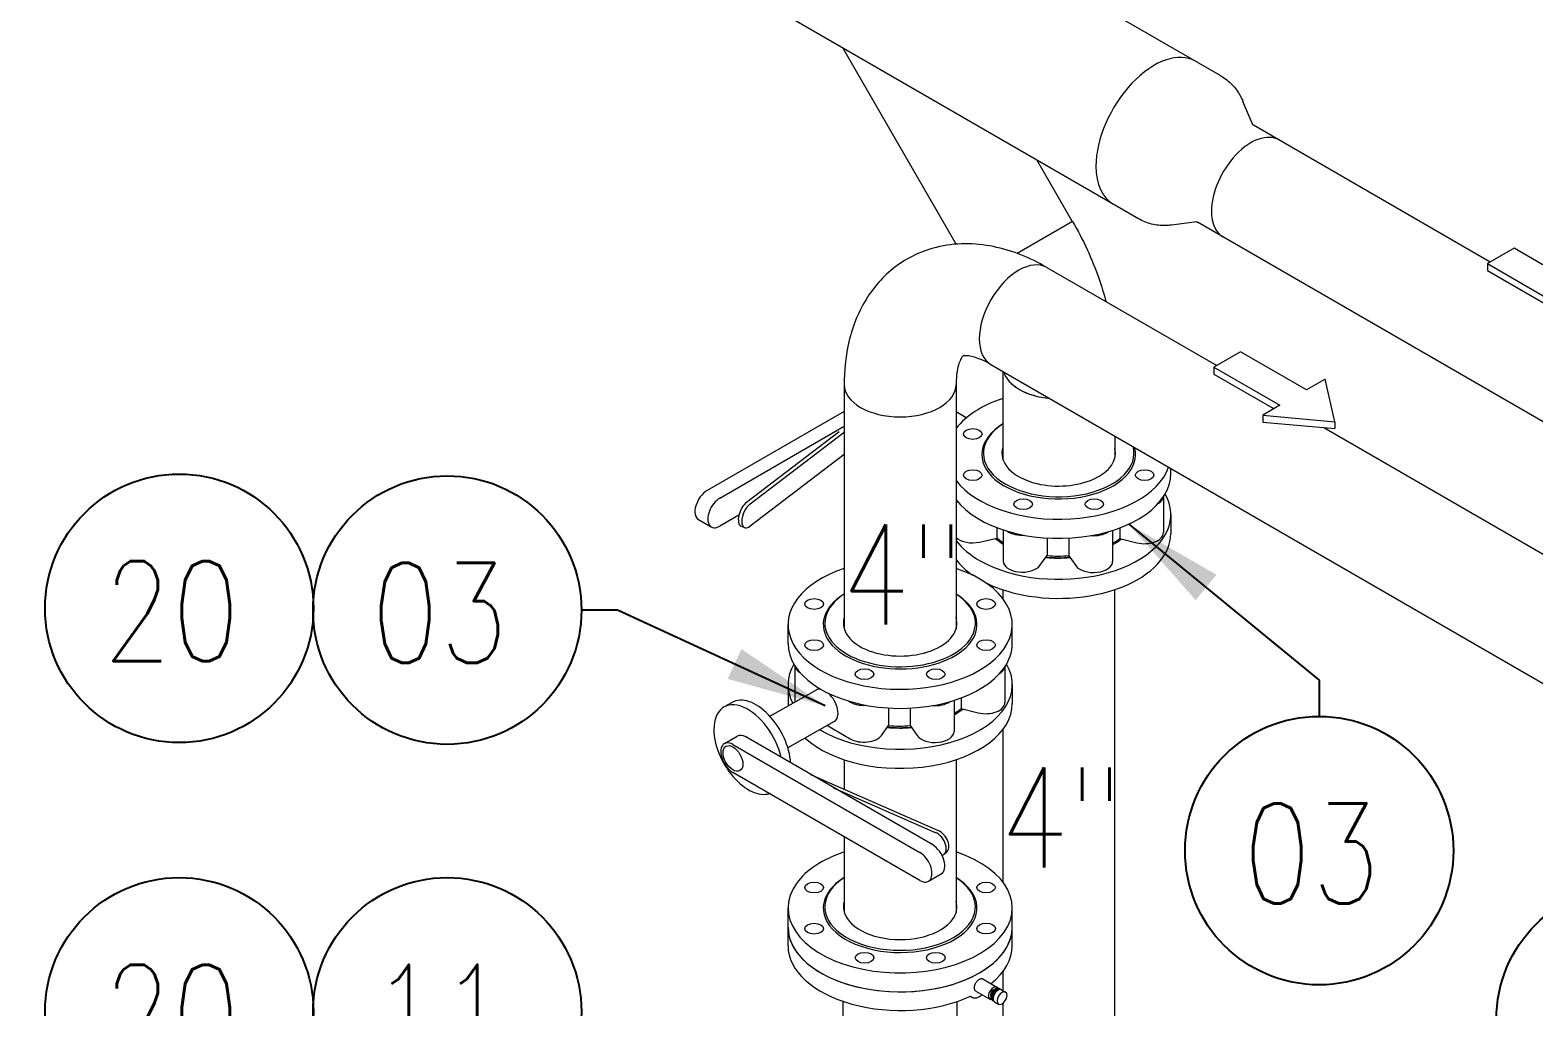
# Model space of a CAD drawing. Header units: millimetres. Extents: x -312439 to 477422, y -331570 to 212570.
# Drawn here: x 348644 to 350525, y 142040 to 143262 of the extents above; entities that cross this region are included whole.
import ezdxf

# ---------------------------------------------------------------- set-up
doc = ezdxf.new("R2010")
doc.units = ezdxf.units.MM
doc.layers.add('ARCONDTEXTO', color=4, linetype='Continuous')
doc.layers.add('TEXTO FORMATO', color=4, linetype='Continuous')
doc.styles.add('ROMAND', font='ROMAND.SHX')
doc.styles.add('ROMANS', font='romans.shx', dxfattribs={"height": 187.5})
doc.dimstyles.new('1-50 (MILIMETRO)', dxfattribs={"dimscale": 0, "dimtxt": 125, "dimasz": 125, "dimexe": 100, "dimexo": 100, "dimgap": 50, "dimtad": 0, "dimdec": 0, "dimzin": 0, "dimdsep": 46, "dimtxsty": 'ROMAND', "dimcen": -390, "dimclrd": 1, "dimclre": 1, "dimclrt": 3, "dimadec": 0, "dimazin": 0, "dimtfac": 1, "dimtdec": 0, "dimtix": 1, "dimtmove": 2, "dimatfit": 2, "dimfxl": 1, "dimtvp": 1, "dimtolj": 1, "dimtzin": 0, "dimarcsym": 0})

msp = doc.modelspace()

# ---------------------------------------------------------------- linework, layer by layer
at = {"color": 5, "linetype": 'Continuous', "lineweight": 0, "extrusion": (4.44089e-16, 0.816497, 0.57735)}
for p, q in [((350030.086, 143025.799), (346218.902, 145226.187)), ((350133.148, 143204.308), (349416.966, 143617.796)), ((349801.995, 142993.975), (349660.389, 143239.244)), ((350173.206, 143143.098), (350160.8, 143172.477)), ((350470.038, 142971.621), (350173.982, 143142.549)), ((349947.416, 143022.076), (349902.856, 143099.255)), ((349947.741, 143022.264), (349878.507, 142982.291)), ((350103.125, 143021.714), (350071.479, 143017.768)), ((353818.315, 140876.848), (350103.988, 143021.316)), ((349915.445, 142964.816), (350127.918, 142842.144)), ((349845.451, 142843.582), (353352.578, 140818.741)), ((349860.619, 142834.825), (349860.619, 142724.569)), ((349661.974, 142818.474), (349661.974, 142513.078)), ((349801.962, 142818.474), (349801.962, 142513.078)), ((350000.607, 142754.003), (350000.607, 142726.766)), ((350261.972, 142764.748), (353422.573, 140939.975)), ((350000.282, 142561.99), (350000.282, 141668.202)), ((349799.463, 142405.515), (349799.951, 142405.797)), ((349860.294, 142386.998), (349860.294, 142196.665)), ((349661.974, 142349.49), (349661.974, 142312.571)), ((349801.962, 142349.49), (349801.962, 142158.62)), ((349661.974, 142253.291), (349661.974, 142158.62)), ((349860.294, 142084.354), (349860.294, 142061.191)), ((349860.294, 142044.796), (349860.294, 141994.106))]:
    msp.add_line(p, q, dxfattribs=at)
at = {"color": 1, "linetype": 'Continuous', "lineweight": 0, "extrusion": (4.44089e-16, 0.816497, 0.57735)}
for p, q in [((350499.828, 142988.821), (350466.611, 142969.643)), ((350582.377, 142941.161), (350499.828, 142988.821)), ((350466.611, 142969.643), (350549.16, 142921.983)), ((350466.611, 142969.643), (350466.611, 142961.1)), ((350466.611, 142961.1), (350541.762, 142917.712))]:
    msp.add_line(p, q, dxfattribs=at)
at = {"color": 4, "linetype": 'Continuous', "lineweight": 0, "extrusion": (4.44089e-16, 0.816497, 0.57735)}
for p, q in [((350157.708, 142859.344), (350124.492, 142840.166)), ((350240.257, 142811.684), (350157.708, 142859.344)), ((350124.492, 142840.166), (350207.041, 142792.506)), ((350124.492, 142840.166), (350124.492, 142831.623)), ((350124.492, 142831.623), (350199.642, 142788.235)), ((350263.746, 142825.245), (350240.257, 142811.684)), ((350275.678, 142772.056), (350263.746, 142825.245)), ((350207.041, 142792.506), (350185.67, 142780.168)), ((349661.974, 142784.857), (349490.45, 142685.828)), ((349814.649, 142776.774), (349801.962, 142784.228)), ((350185.67, 142780.168), (350275.678, 142772.056)), ((350185.67, 142780.168), (350185.67, 142771.625)), ((350275.678, 142772.056), (350275.678, 142763.513)), ((349506.48, 142676.572), (349661.974, 142766.347)), ((349655.76, 142759.259), (349539.916, 142671.171)), ((349544.209, 142669.289), (349661.974, 142758.838)), ((350185.67, 142771.625), (350275.678, 142763.513)), ((349661.974, 142730.838), (349544.209, 142641.289)), ((350070.521, 142707.174), (350070.521, 142713.638)), ((350061.298, 142678.297), (350061.298, 142633.326)), ((349479.733, 142649.766), (349495.764, 142640.511)), ((349530.366, 142655.363), (349506.48, 142641.572)), ((349533.032, 142641.467), (349537.325, 142639.585)), ((350070.521, 142655.947), (350070.521, 142632.147)), ((349831.366, 142621.611), (349852.903, 142626.635)), ((349852.903, 142639.654), (349852.903, 142626.635)), ((349860.917, 142636.81), (349860.917, 142597.739)), ((349915.91, 142626.637), (349915.91, 142604.69)), ((349943.004, 142626.544), (349943.004, 142604.554)), ((349997.783, 142636.205), (349997.783, 142597.29)), ((350006.665, 142639.272), (350006.665, 142625.86)), ((350006.665, 142625.86), (350028.004, 142620.63)), ((349906.834, 142592.345), (349915.91, 142604.69)), ((349943.004, 142604.554), (349951.688, 142592.144)), ((349997.783, 142618.015), (349998.271, 142618.297)), ((349860.294, 142561.99), (349860.294, 142551.123)), ((349591.735, 142494.674), (349591.735, 142518.474)), ((349872.201, 142494.674), (349872.201, 142518.474)), ((349600.18, 142467.001), (349600.18, 142421.91)), ((349862.978, 142465.797), (349862.978, 142420.826)), ((349627.108, 142436.614), (349569.186, 142403.751)), ((349591.735, 142443.447), (349591.735, 142419.647)), ((349872.201, 142443.447), (349872.201, 142419.647)), ((349521.87, 142421.194), (349511.681, 142415.413)), ((349669.6, 142421.478), (349667.288, 142422.837)), ((349799.463, 142423.705), (349799.463, 142384.79)), ((349808.345, 142426.772), (349808.345, 142413.36)), ((349649.528, 142397.098), (349591.606, 142364.235)), ((349717.591, 142414.137), (349717.591, 142392.19)), ((349744.684, 142414.044), (349744.684, 142392.054)), ((349808.345, 142413.36), (349829.684, 142408.13)), ((349512.1, 142369.695), (349528.13, 142378.95)), ((349772.674, 142242.888), (349538.847, 142377.888)), ((349641.018, 142392.27), (349669.6, 142375.478)), ((349708.515, 142379.845), (349717.591, 142392.19)), ((349744.684, 142392.054), (349753.386, 142379.619)), ((349522.816, 142368.633), (349756.643, 142233.633)), ((349756.643, 142198.633), (349522.816, 142333.633)), ((349779.227, 142261.171), (349620.461, 142330.769)), ((349648.577, 142314.536), (349775.967, 142258.692)), ((349786.346, 142231.044), (349789.606, 142233.522)), ((349767.36, 142197.572), (349783.39, 142206.827)), ((349591.735, 142117.003), (349591.735, 142164.016)), ((349872.201, 142117.003), (349872.201, 142164.016)), ((349826.665, 142060.365), (349844.34, 142050.161)), ((349835.398, 142075.491), (349853.073, 142065.286)), ((349853.664, 142061.106), (349854.476, 142061.575)), ((349855.713, 142063.614), (349856.615, 142063.094)), ((349858.874, 142062.011), (349863.922, 142059.096)), ((349660.577, 142011.232), (349660.577, 142047.317)), ((349803.36, 142009.619), (349803.36, 142047.317)), ((349819.72, 142053.85), (349821.802, 142052.648)), ((349819.72, 142053.85), (349821.802, 142052.648)), ((349847.108, 142048.71), (349848.009, 142048.189)), ((349848.256, 142051.738), (349848.256, 142050.801)), ((349850.077, 142046.775), (349855.125, 142043.86))]:
    msp.add_line(p, q, dxfattribs=at)
at = {"color": 5, "linetype": 'Continuous', "lineweight": 0}
for centre, major_axis, start_param, end_param in [((350049.809, 143133.418), (51.531, 89.255), 0, 2.35619449), ((350170.793, 143063.568), (-34.997, -60.617), 3.14159265, 5.49778714), ((350170.793, 143063.568), (34.997, 60.617), 0, 2.35619449), ((350049.809, 143133.418), (51.531, 89.255), 2.35619449, 3.14159265), ((350170.793, 143063.568), (-34.997, -60.617), 5.49778714, 6.28318531), ((350170.793, 143063.568), (34.997, 60.617), 2.35619449, 3.14159265), ((349880.448, 142904.199), (34.997, 60.617), 0, 3.14159265), ((349930.613, 142840.925), (69.994, 0), 3.30693061, 3.92699082), ((349930.613, 142840.925), (-69.994, 0), 0.16533796, 1.40545837), ((349731.968, 142818.474), (-69.994, 0), 0, 3.14159265), ((349930.613, 142840.925), (69.994, 0), 3.92699082, 4.54705102), ((349930.288, 142732.574), (71.035, 0), 2.94514429, 4.3196899), ((349930.288, 142732.574), (71.035, 0), 4.3196899, 6.42526492), ((349731.968, 142520.074), (71.035, 0), 2.97018023, 6.45459773), ((349731.968, 142445.047), (96.142, 0), 5.4906313, 5.49778714)]:
    msp.add_ellipse(centre, major_axis=major_axis, ratio=0.57735027, start_param=start_param, end_param=end_param, dxfattribs=at)
at = {"color": 4, "linetype": 'Continuous', "lineweight": 0}
for centre, major_axis, ratio, start_param, end_param in [((349930.288, 142730.974), (140.233, 0), 0.57735027, 2.09071232, 2.72651975), ((349930.288, 142730.974), (-96.142, 0), 0.57735027, 5.5229043, 9.58445996), ((349930.288, 142732.574), (-94.183, 0), 0.57735027, 5.54504237, 9.57776052), ((349930.288, 142730.974), (140.233, 0), 0.57735027, 3.55666556, 6.08699232), ((349930.288, 142707.174), (-140.233, 0), 0.57735027, 0.4150729, 3.14159265), ((349490.45, 142668.328), (-10.717, -18.562), 0.57735027, 3.92699082, 6.28318531), ((349930.288, 142655.947), (-140.233, 0), 0.57735027, 1.17809725, 3.46347913), ((350037.389, 142679.326), (23.909, 0), 0.57735027, 5.52075839, 6.19932215), ((349506.48, 142659.072), (10.717, 18.562), 0.57735027, 0.78539816, 3.92699082), ((349539.916, 142657.171), (-6.884, -15.704), 0.49374699, 3.86764395, 6.28318531), ((349544.209, 142655.289), (6.884, 15.704), 0.49374699, 0.7260513, 3.86764395), ((349822.409, 142680.41), (-23.909, 0), 0.57735027, 0.54485117, 0.7384428), ((349822.409, 142634.41), (-23.909, 0), 0.57735027, 0.54485117, 1.95477066), ((349930.288, 142655.947), (-140.233, 0), 0.57735027, 0.4150729, 1.17809725), ((349930.288, 142657.547), (-96.142, 0), 0.57735027, 0.60048739, 0.76476867), ((349930.288, 142659.574), (-96.142, 0), 0.57735027, 0.63529249, 0.76476867), ((349884.826, 142643.739), (-23.909, 0), 0.57735027, 0.66582243, 1.69113205), ((349930.288, 142632.147), (140.233, 0), 0.57735027, 4.3196899, 6.28318531), ((349973.874, 142643.29), (-23.909, 0), 0.57735027, 1.43157265, 2.46050589), ((349920.887, 142664.325), (108.613, 0), 0.57735027, 5.49902647, 5.62281501), ((349930.288, 142657.547), (-96.142, 0), 0.57735027, 2.34903865, 2.52340233), ((350037.389, 142633.326), (23.909, 0), 0.57735027, 4.30900682, 6.28318531), ((349930.288, 142657.547), (-96.142, 0), 0.57735027, 1.4059879, 1.71754587), ((349930.288, 142659.574), (96.142, 0), 0.57735027, 4.56228331, 4.8450414), ((349731.968, 142518.474), (140.233, 0), 0.57735027, 2.09338692, 5.89048623), ((349930.288, 142632.147), (140.233, 0), 0.57735027, 3.55666556, 3.83844055), ((349731.968, 142518.474), (140.233, 0), 0.57735027, 5.89048623, 7.33139104), ((349884.826, 142597.739), (23.909, 0), 0.57735027, 3.14159265, 5.88176147), ((349930.288, 142655.947), (94.183, 0), 0.57735027, 4.54077661, 4.86544352), ((349973.874, 142597.29), (23.909, 0), 0.57735027, 3.52360866, 6.28318531), ((349930.288, 142632.147), (140.233, 0), 0.57735027, 4.00829368, 4.3196899), ((349731.968, 142518.474), (96.142, 0), 0.57735027, 2.38623365, 5.89048623), ((349731.968, 142520.074), (94.183, 0), 0.57735027, 2.4085964, 5.89048623), ((349731.968, 142518.474), (96.142, 0), 0.57735027, 5.89048623, 7.03854431), ((349731.968, 142520.074), (94.183, 0), 0.57735027, 5.89048623, 7.01618156), ((349731.968, 142494.674), (140.233, 0), 0.57735027, 3.14159265, 5.89048623), ((349731.968, 142494.674), (140.233, 0), 0.57735027, 5.89048623, 6.28318531), ((349731.968, 142443.447), (-140.233, 0), 0.57735027, 5.96129884, 6.57744992), ((349624.089, 142467.91), (-23.909, 0), 0.57735027, 0.07325827, 0.73845409), ((349731.968, 142443.447), (-140.233, 0), 0.57735027, 0.77293836, 3.46347913), ((349839.069, 142466.826), (23.909, 0), 0.57735027, 5.52075839, 6.19932215), ((349638.318, 142416.856), (11.21, -19.758), 0.57229596, 2.72511373, 3.14159265), ((349541.9, 142362.151), (-30.219, 53.262), 0.57229596, 4.22328271, 7.07290387), ((349552.09, 142367.932), (30.219, -53.262), 0.57229596, 0.84465523, 3.14159265), ((349731.968, 142419.647), (-140.233, 0), 0.57735027, 0, 0.0376319), ((349624.089, 142421.91), (-23.909, 0), 0.57735027, 0, 0.04072519), ((349731.968, 142419.647), (-140.233, 0), 0.57735027, 0.56162023, 3.14159265), ((349638.318, 142416.856), (11.21, -19.758), 0.57229596, 0, 2.09969359), ((349686.506, 142431.239), (-23.909, 0), 0.57735027, 0.78539816, 1.69113205), ((349775.554, 142430.79), (-23.909, 0), 0.57735027, 1.43157265, 2.46050589), ((349839.069, 142420.826), (23.909, 0), 0.57735027, 4.30900682, 6.28318531), ((349731.968, 142447.074), (96.142, 0), 0.57735027, 5.4906313, 5.63043956), ((349731.968, 142445.047), (96.142, 0), 0.57735027, 5.49778714, 5.66499498), ((349541.9, 142362.151), (-30.219, 53.262), 0.57229596, 0.78971856, 3.02809865), ((349538.847, 142360.388), (-10.717, 18.562), 0.57735027, 5.49778714, 6.28318531), ((349541.9, 142362.151), (-8.773, 15.195), 0.57735027, 5.49778714, 5.71977323), ((349686.506, 142385.239), (23.909, 0), 0.57735027, 3.92699082, 5.88176147), ((349731.968, 142443.447), (94.183, 0), 0.57735027, 4.54077661, 4.86544342), ((349731.968, 142445.047), (96.142, 0), 0.57735027, 4.54758055, 4.85913845), ((349731.968, 142447.074), (96.142, 0), 0.57735027, 4.56228331, 4.8450414), ((349775.554, 142384.79), (23.909, 0), 0.57735027, 3.52556698, 6.28318531), ((349522.816, 142351.133), (-10.717, 18.562), 0.57735027, 5.49778714, 8.6393798), ((349775.967, 142244.692), (10.379, -13.649), 0.65029269, 6.07433753, 8.56148387), ((349779.227, 142247.171), (10.379, -13.649), 0.65029269, 0, 2.27829856), ((349731.968, 142164.016), (-140.233, 0), 0.57735027, 5.89124521, 10.47298369), ((349731.968, 142164.016), (-140.233, 0), 0.57735027, 5.23497958, 5.89124521), ((349756.643, 142216.133), (10.717, -18.562), 0.57735027, 5.49778714, 8.6393798), ((349772.674, 142225.388), (10.717, -18.562), 0.57735027, 0, 2.35619449), ((349731.968, 142164.016), (-96.142, 0), 0.57735027, 5.89124521, 10.18013696), ((349731.968, 142165.616), (-94.183, 0), 0.57735027, 5.89124521, 10.15777421), ((349731.968, 142164.016), (-96.142, 0), 0.57735027, 5.52782631, 5.89124521), ((349731.968, 142165.616), (-94.183, 0), 0.57735027, 5.55018906, 5.89124521), ((349731.968, 142165.616), (-71.035, 0), 0.57735027, 6.11177289, 9.03283786), ((349731.968, 142165.616), (-71.035, 0), 0.57735027, 2.74965256, 3.31300507), ((349731.968, 142140.216), (-140.233, 0), 0.57735027, 0, 3.14159265), ((349731.968, 142140.216), (140.233, 0), 0.57735027, 3.14159265, 5.49778714), ((349731.968, 142140.216), (140.233, 0), 0.57735027, 5.49778714, 6.28318531), ((349731.968, 142117.003), (140.233, 0), 0.57735027, 3.14159265, 5.39189999), ((349731.968, 142117.003), (140.233, 0), 0.57735027, 5.65744055, 6.28318531), ((349848.706, 142057.723), (-4.366, -7.563), 0.57735027, 3.92699082, 6.62275351), ((349851.411, 142056.162), (-4.303, -7.452), 0.57735027, 3.92699082, 6.28318531), ((349848.706, 142057.723), (-2.55, -4.416), 0.57735027, 3.92699082, 5.93556287), ((349852.312, 142055.642), (-4.303, -7.452), 0.57735027, 3.92699082, 6.49141742), ((349852.312, 142055.642), (-3.825, -6.624), 0.57735027, 3.92699082, 6.2809756), ((349854.476, 142054.393), (-4.398, -7.618), 0.57735027, 3.92699082, 6.28318531), ((349853.664, 142054.861), (-3.825, -6.624), 0.57735027, 3.92699082, 5.49778714), ((349848.706, 142057.723), (-4.366, -7.563), 0.57735027, 2.80202445, 3.92699082), ((349848.706, 142057.723), (-2.55, -4.416), 0.57735027, 3.48921509, 3.92699082), ((349851.411, 142056.162), (-4.303, -7.452), 0.57735027, 3.14159265, 3.92699082), ((349852.312, 142055.642), (-4.303, -7.452), 0.57735027, 2.93336054, 3.92699082), ((349852.312, 142055.642), (-3.825, -6.624), 0.57735027, 3.14380236, 3.92699082), ((349859.524, 142051.478), (-4.398, -7.618), 0.57735027, 3.92699082, 7.06858347), ((349854.476, 142054.393), (-4.398, -7.618), 0.57735027, 3.14159265, 3.92699082), ((349859.524, 142051.478), (-4.398, -7.618), 0.57735027, 0.78539816, 3.92699082)]:
    msp.add_ellipse(centre, major_axis=major_axis, ratio=ratio, start_param=start_param, end_param=end_param, dxfattribs=at)
for centre, major_axis in [((349822.794, 142756.681), (11.635, 0)), ((349822.794, 142705.267), (11.635, 0)), ((350037.782, 142705.267), (-11.635, 0)), ((349885.762, 142668.912), (11.635, 0)), ((349974.813, 142668.912), (-11.635, 0)), ((349624.474, 142544.181), (11.635, 0)), ((349839.462, 142544.181), (-11.635, 0)), ((349624.474, 142492.767), (11.635, 0)), ((349839.462, 142492.767), (-11.635, 0)), ((349687.443, 142456.412), (11.635, 0)), ((349776.494, 142456.412), (-11.635, 0)), ((349522.816, 142351.133), (-8.773, 15.195)), ((349624.44, 142189.675), (11.635, 0)), ((349839.428, 142189.769), (-11.635, 0)), ((349624.508, 142138.262), (11.635, 0)), ((349839.496, 142138.356), (-11.635, 0)), ((349687.524, 142101.934), (11.635, 0)), ((349776.575, 142101.973), (-11.635, 0))]:
    msp.add_ellipse(centre, major_axis=major_axis, ratio=0.57735027, dxfattribs=at)
at = {"color": 5, "linetype": 'Continuous', "lineweight": 0}
for points, knots in [([(350133.148, 143204.308), (350135.746, 143202.808), (350138.237, 143201.122), (350142.923, 143197.442), (350145.119, 143195.45), (350149.172, 143191.244), (350151.03, 143189.03), (350154.396, 143184.464), (350155.905, 143182.112), (350158.593, 143177.337), (350159.771, 143174.913), (350160.8, 143172.477)], [5.497787144, 5.497787144, 5.497787144, 5.497787144, 5.580144879, 5.580144879, 5.662502614, 5.662502614, 5.744860349, 5.744860349, 5.827218085, 5.827218085, 5.90957582, 5.90957582, 5.90957582, 5.90957582]), ([(350173.982, 143142.549), (350173.759, 143142.678), (350173.547, 143142.824), (350173.204, 143143.092), (350173.074, 143143.215), (350172.954, 143143.34), (350172.931, 143143.369), (350172.931, 143143.369)], [5.497787144, 5.497787144, 5.497787144, 5.497787144, 5.580144879, 5.580144879, 5.662502614, 5.662502614, 5.715725654, 5.715725654, 5.715725654, 5.715725654]), ([(349947.741, 143022.264), (349954.296, 143010.91), (349960.337, 142999.258), (349971.279, 142975.55), (349976.181, 142963.494), (349983.869, 142941.633), (349986.883, 142931.868), (349989.474, 142922.075)], [5.497787144, 5.497787144, 5.497787144, 5.497787144, 5.654866776, 5.654866776, 5.811946409, 5.811946409, 5.937077548, 5.937077548, 5.937077548, 5.937077548]), ([(350071.479, 143017.768), (350068.855, 143017.441), (350066.167, 143017.25), (350060.687, 143017.189), (350057.895, 143017.32), (350052.258, 143017.953), (350049.412, 143018.454), (350043.743, 143019.861), (350040.92, 143020.767), (350035.39, 143022.986), (350032.684, 143024.299), (350030.086, 143025.799)], [1.944405814, 1.944405814, 1.944405814, 1.944405814, 2.026763549, 2.026763549, 2.109121285, 2.109121285, 2.19147902, 2.19147902, 2.273836755, 2.273836755, 2.35619449, 2.35619449, 2.35619449, 2.35619449]), ([(350102.752, 143021.817), (350102.752, 143021.817), (350102.789, 143021.811), (350102.957, 143021.769), (350103.128, 143021.718), (350103.533, 143021.556), (350103.765, 143021.445), (350103.988, 143021.316)], [2.13825598, 2.13825598, 2.13825598, 2.13825598, 2.19147902, 2.19147902, 2.273836755, 2.273836755, 2.35619449, 2.35619449, 2.35619449, 2.35619449]), ([(349915.445, 142964.816), (349894.399, 142976.967), (349872.034, 142986.133), (349825.356, 142995.57), (349800.868, 142995.906), (349758.613, 142985.366), (349740.774, 142976.9), (349710.847, 142954.07), (349698.637, 142940.107), (349678.437, 142907.231), (349671.296, 142887.959), (349663.544, 142851.94), (349661.974, 142835.301), (349661.974, 142818.474)], [1.57079633, 1.57079633, 1.57079633, 1.57079633, 1.88495559, 1.88495559, 2.1921911, 2.1921911, 2.43041341, 2.43041341, 2.65917144, 2.65917144, 2.92406257, 2.92406257, 3.14159265, 3.14159265, 3.14159265, 3.14159265]), ([(349845.451, 142843.582), (349837.544, 142848.147), (349830.444, 142851.073), (349819.385, 142854.236), (349815.454, 142854.515), (349810.422, 142854.313), (349810.461, 142853.987), (349810.446, 142853.977), (349809.832, 142853.9), (349806.566, 142848.091), (349804.42, 142842.738), (349802.412, 142830.074), (349801.962, 142824.613), (349801.962, 142818.474)], [1.57079633, 1.57079633, 1.57079633, 1.57079633, 1.81792283, 1.81792283, 2.06181007, 2.06181007, 2.37173543, 2.37173543, 2.68589469, 2.68589469, 2.97542219, 2.97542219, 3.14159265, 3.14159265, 3.14159265, 3.14159265])]:
    msp.add_open_spline(points, degree=3, knots=knots, dxfattribs=at)
at = {"color": 4, "linetype": 'Continuous', "lineweight": 0}
for points, knots in [([(349831.128, 142075.003), (349831.531, 142075.235), (349831.929, 142075.423), (349832.519, 142075.635), (349832.714, 142075.694), (349833.094, 142075.786), (349833.465, 142075.853), (349833.82, 142075.87), (349834.166, 142075.862), (349834.335, 142075.845), (349834.824, 142075.757), (349835.123, 142075.649), (349835.396, 142075.492), (349835.397, 142075.491), (349835.398, 142075.491)], [0.02142140503, 0.02142140503, 0.02142140503, 0.02142140503, 0.02275993609, 0.02275993609, 0.02342920163, 0.02342920163, 0.02409846716, 0.02476773269, 0.02476773269, 0.02543699823, 0.02543699823, 0.0267755293, 0.0267755293, 0.0267803134, 0.0267803134, 0.0267803134, 0.0267803134]), ([(349826.665, 142060.365), (349826.665, 142060.365), (349826.665, 142060.365), (349826.367, 142060.537), (349826.099, 142060.756), (349825.743, 142061.155), (349825.632, 142061.3), (349825.431, 142061.608), (349825.25, 142061.935), (349825.106, 142062.299), (349824.981, 142062.681), (349824.929, 142062.883), (349824.802, 142063.509), (349824.761, 142063.951), (349824.76, 142064.881), (349824.803, 142065.375), (349824.97, 142066.375), (349825.094, 142066.883), (349825.34, 142067.657), (349825.432, 142067.918), (349825.634, 142068.436), (349825.743, 142068.692), (349826.096, 142069.455), (349826.364, 142069.955), (349826.965, 142070.939), (349827.29, 142071.408), (349827.809, 142072.074), (349827.987, 142072.291), (349828.355, 142072.712), (349828.545, 142072.917), (349829.12, 142073.502), (349829.512, 142073.855), (349830.313, 142074.488), (349830.725, 142074.77), (349831.128, 142075.003)], [0.0053540911, 0.0053540911, 0.0053540911, 0.0053540911, 0.0053553513, 0.0053553513, 0.0066941891, 0.0066941891, 0.007363608, 0.007363608, 0.0080330269, 0.0087024458, 0.0087024458, 0.0093718647, 0.0093718647, 0.0107107025, 0.0107107025, 0.0120495403, 0.0120495403, 0.0133883781, 0.0133883781, 0.014057797, 0.014057797, 0.014727216, 0.014727216, 0.0160660538, 0.0160660538, 0.0174048916, 0.0174048916, 0.0180743105, 0.0180743105, 0.0187437294, 0.0187437294, 0.0200825672, 0.0200825672, 0.021421405, 0.021421405, 0.021421405, 0.021421405]), ([(349820.092, 142054.023), (349820.733, 142053.325), (349821.472, 142052.78), (349822.507, 142052.288), (349822.72, 142052.199), (349823.156, 142052.041), (349823.381, 142051.971), (349824.063, 142051.796), (349824.53, 142051.721), (349825.49, 142051.655), (349825.981, 142051.663), (349826.988, 142051.765), (349827.506, 142051.86), (349829.056, 142052.267), (349830.091, 142052.701), (349831.128, 142053.3)], [0, 0, 0, 0, 0.0034182904, 0.0034182904, 0.004272863, 0.004272863, 0.0051274356, 0.0051274356, 0.0068365808, 0.0068365808, 0.0085457261, 0.0085457261, 0.0102548713, 0.0102548713, 0.0136731617, 0.0136731617, 0.0136731617, 0.0136731617]), ([(349831.128, 142053.3), (349831.387, 142053.449), (349831.646, 142053.609), (349832.159, 142053.947), (349832.413, 142054.125), (349833.167, 142054.683), (349833.659, 142055.089), (349834.257, 142055.634), (349834.371, 142055.741), (349834.485, 142055.85)], [0.01367316168, 0.01367316168, 0.01367316168, 0.01367316168, 0.01452647606, 0.01452647606, 0.01537979044, 0.01537979044, 0.01708641919, 0.01708641919, 0.01749393147, 0.01749393147, 0.01749393147, 0.01749393147])]:
    msp.add_open_spline(points, degree=3, knots=knots, dxfattribs=at)
at = {"layer": 'TEXTO FORMATO', "color": 1}
for centre in [(348830.239, 142538.762), (349165.461, 142536.536), (350256.116, 142235.873), (348830.239, 142034.271), (349165.461, 142034.271), (350645.579, 142024.739)]:
    msp.add_circle(centre, 167.835, dxfattribs=at)

# ---------------------------------------------------------------- texts
at = {"layer": 'ARCONDTEXTO', "linetype": 'Continuous', "lineweight": -3, "style": 'ROMANS', "width": 0.8}
for p in [(349658.281, 142518.721), (349856.6, 142214.667)]:
    msp.add_text('4"', height=125, dxfattribs=at).set_placement(p)
at = {"layer": 'ARCONDTEXTO', "color": 3, "linetype": 'Continuous', "lineweight": -3, "style": 'ROMANS', "width": 0.8}
for s, p in [('20', (348734.92, 142472.696)), ('03', (349070.143, 142470.47)), ('03', (350160.797, 142169.807)), ('20', (348734.92, 141968.206)), ('11', (349070.143, 141968.206))]:
    msp.add_text(s, height=125, dxfattribs=at).set_placement(p)

# ---------------------------------------------------------------- leaders
at = {"layer": 'TEXTO FORMATO'}
for points in [[(350017.92, 142643.965), (350256.116, 142449.041), (350256.116, 142403.708)], [(349638.318, 142416.856), (349378.63, 142536.536), (349333.296, 142536.536)]]:
    msp.add_leader(points, dimstyle='1-50 (MILIMETRO)', override={"dimscale": 1}, dxfattribs=at)

doc.saveas('drawing.dxf')
